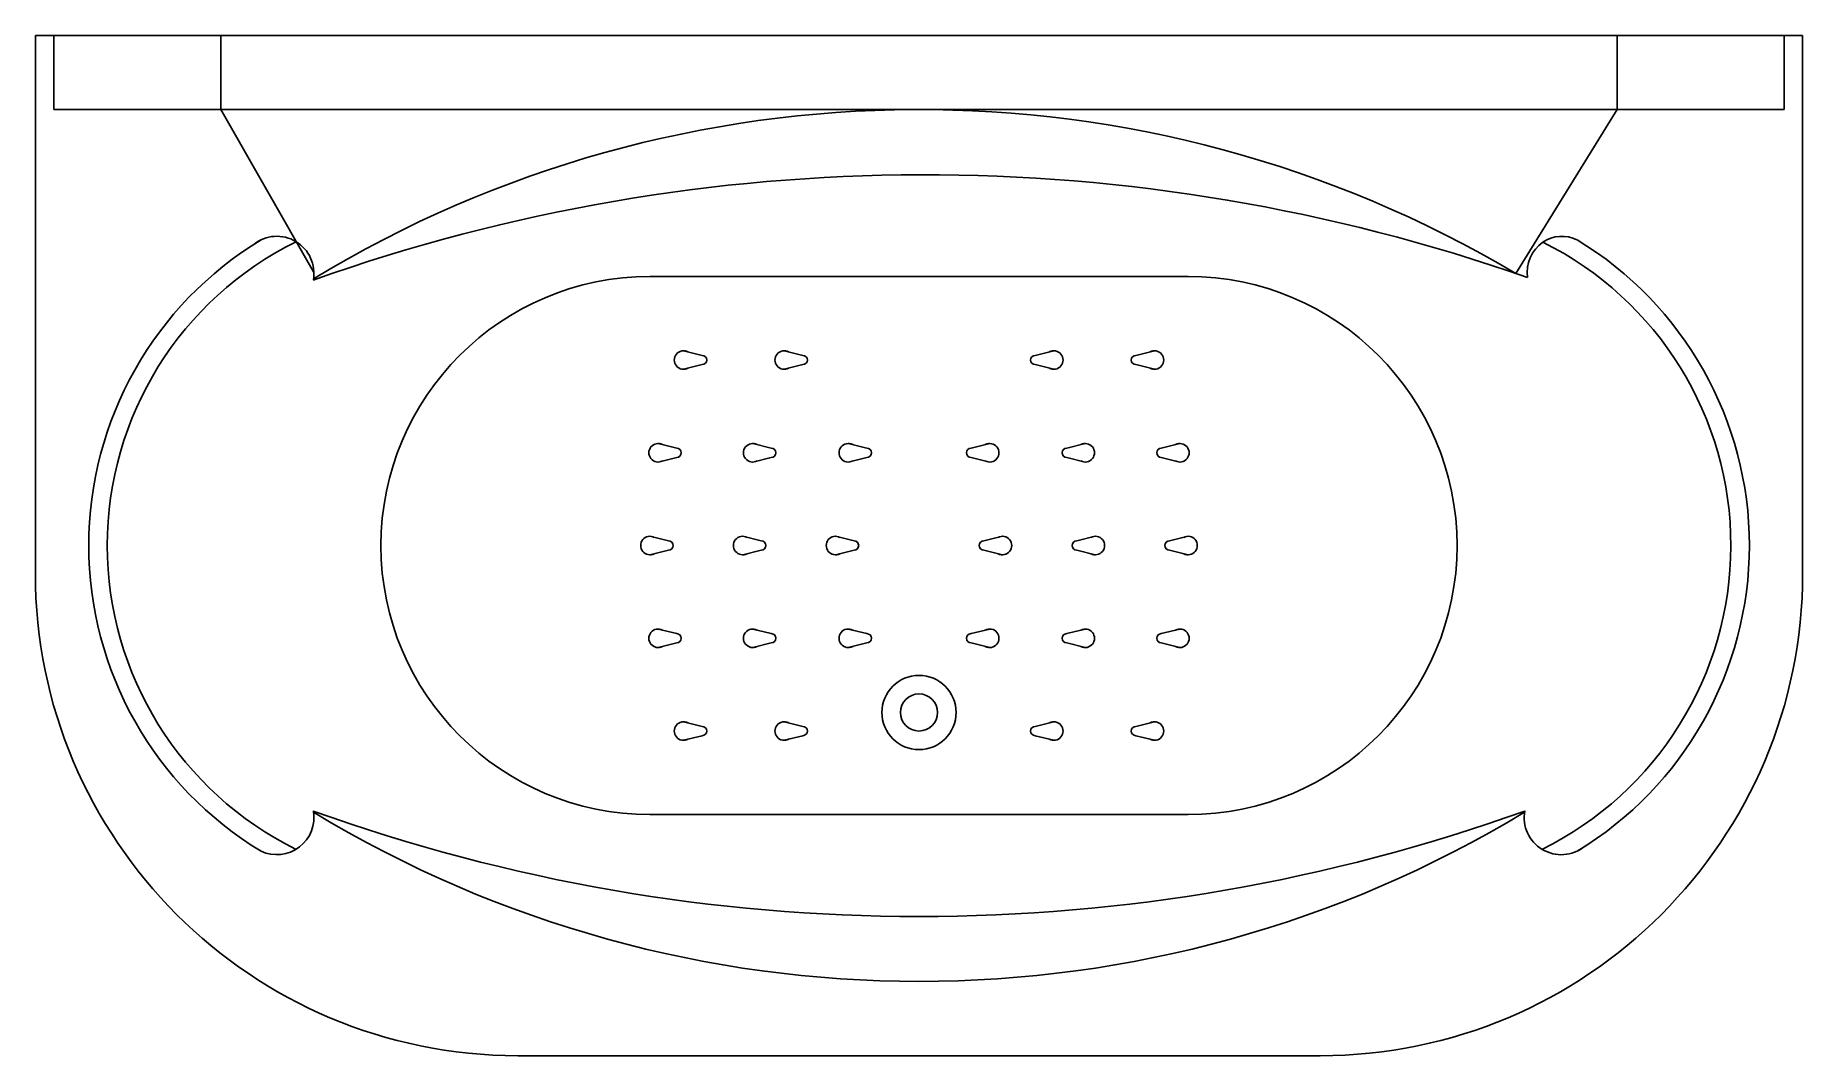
# Model space of a CAD drawing. Header units: millimetres. Extents: x 678.89 to 680.8, y 758.72 to 759.82.
import ezdxf

# ---------------------------------------------------------------- set-up
doc = ezdxf.new("R2010")
doc.units = ezdxf.units.MM
doc.layers.add('Acqualife', color=3, linetype='Continuous')

msp = doc.modelspace()

# ---------------------------------------------------------------- linework, layer by layer
at = {"layer": 'Acqualife'}
for p, q in [((680.7985, 759.817), (678.8935, 759.817)), ((678.8935, 759.817), (678.8935, 759.237)), ((678.8935, 759.817), (678.8935, 759.237)), ((678.8935, 759.817), (678.9135, 759.817)), ((678.8935, 759.817), (678.9135, 759.817)), ((678.9135, 759.817), (678.9135, 759.737)), ((679.0935, 759.737), (679.0935, 759.817)), ((680.5985, 759.737), (680.5985, 759.817)), ((680.7985, 759.817), (680.7785, 759.817)), ((680.7785, 759.817), (680.7785, 759.737)), ((680.7985, 759.237), (680.7985, 759.817)), ((680.7985, 759.817), (680.7985, 759.237)), ((678.9135, 759.737), (679.0935, 759.737)), ((680.5985, 759.737), (679.0935, 759.737)), ((680.7785, 759.737), (680.5985, 759.737)), ((679.4135, 758.717), (680.2785, 758.717))]:
    msp.add_line(p, q, dxfattribs=at)
at = {"layer": 'Acqualife', "color": 2}
for p, q in [((679.0935, 759.737), (679.1935, 759.562)), ((680.5985, 759.737), (680.4893, 759.5604))]:
    msp.add_line(p, q, dxfattribs=at)
at = {"layer": 'Acqualife', "color": 1}
for p, q in [((679.556, 759.557), (680.136, 759.557)), ((679.556, 759.557), (680.136, 759.557)), ((679.6122, 759.472), (679.5922, 759.477)), ((679.7207, 759.472), (679.7007, 759.477)), ((679.9713, 759.472), (679.9913, 759.477)), ((680.0798, 759.472), (680.0998, 759.477)), ((679.6122, 759.462), (679.5922, 759.457)), ((679.7207, 759.462), (679.7007, 759.457)), ((679.9713, 759.462), (679.9913, 759.457)), ((680.0798, 759.462), (680.0998, 759.457)), ((679.5848, 759.372), (679.5648, 759.377)), ((679.6868, 759.372), (679.6668, 759.377)), ((679.7898, 759.372), (679.7698, 759.377)), ((679.9022, 759.372), (679.9222, 759.377)), ((680.0052, 759.372), (680.0252, 759.377)), ((680.1072, 759.372), (680.1272, 759.377)), ((679.5848, 759.362), (679.5648, 759.357)), ((679.6868, 759.362), (679.6668, 759.357)), ((679.7898, 759.362), (679.7698, 759.357)), ((679.9022, 759.362), (679.9222, 759.357)), ((680.0052, 759.362), (680.0252, 759.357)), ((680.1072, 759.362), (680.1272, 759.357)), ((679.576, 759.272), (679.556, 759.277)), ((679.676, 759.272), (679.656, 759.277)), ((679.776, 759.272), (679.756, 759.277)), ((679.916, 759.272), (679.936, 759.277)), ((680.016, 759.272), (680.036, 759.277)), ((680.116, 759.272), (680.136, 759.277)), ((679.576, 759.262), (679.556, 759.257)), ((679.676, 759.262), (679.656, 759.257)), ((679.776, 759.262), (679.756, 759.257)), ((679.916, 759.262), (679.936, 759.257)), ((680.016, 759.262), (680.036, 759.257)), ((680.116, 759.262), (680.136, 759.257)), ((679.5848, 759.172), (679.5648, 759.177)), ((679.5848, 759.162), (679.5648, 759.157)), ((679.6868, 759.172), (679.6668, 759.177)), ((679.6868, 759.162), (679.6668, 759.157)), ((679.7898, 759.172), (679.7698, 759.177)), ((679.7898, 759.162), (679.7698, 759.157)), ((679.9022, 759.172), (679.9222, 759.177)), ((679.9022, 759.162), (679.9222, 759.157)), ((680.0052, 759.172), (680.0252, 759.177)), ((680.0052, 759.162), (680.0252, 759.157)), ((680.1072, 759.172), (680.1272, 759.177)), ((680.1072, 759.162), (680.1272, 759.157)), ((679.6122, 759.072), (679.5922, 759.077)), ((679.7207, 759.072), (679.7007, 759.077)), ((679.9713, 759.072), (679.9913, 759.077)), ((680.0798, 759.072), (680.0998, 759.077)), ((679.6122, 759.062), (679.5922, 759.057)), ((679.7207, 759.062), (679.7007, 759.057)), ((679.9713, 759.062), (679.9913, 759.057)), ((680.0798, 759.062), (680.0998, 759.057)), ((679.556, 758.977), (680.136, 758.977)), ((679.851, 758.977), (679.556, 758.977))]:
    msp.add_line(p, q, dxfattribs=at)
for radius in [0.04, 0.02]:
    msp.add_circle((679.846, 759.087), radius, dxfattribs=at)
at = {"layer": 'Acqualife', "color": 2}
for centre, radius, start, end in [((679.846, 758.4775), 1.2595, 59.2905, 121.2129), ((679.8514, 757.7006), 1.9661, 70.6736, 109.5611), ((679.1538, 759.5604), 0.04, 349.7144, 128.5968), ((680.539, 759.5642), 0.0362, 63.304, 124.6119), ((679.3363, 759.267), 0.3853, 121.1905, 238.8095), ((679.3363, 759.267), 0.3653, 116.2736, 243.7264), ((680.5417, 759.5615), 0.04, 125.4963, 187.9733), ((680.3558, 759.267), 0.3653, 296.2736, 63.5491), ((680.3558, 759.267), 0.3853, 301.1905, 58.8095), ((679.1538, 758.9737), 0.04, 244.8253, 10.2856), ((679.846, 760.7971), 1.9301, 250.2285, 289.7715), ((679.846, 760.0564), 1.2593, 238.7852, 301.2148), ((680.5383, 758.9737), 0.04, 169.7144, 308.5968)]:
    msp.add_arc(centre, radius, start, end, dxfattribs=at)
at = {"layer": 'Acqualife', "color": 1}
for centre, radius, start, end in [((679.556, 759.267), 0.29, 90, 270), ((679.556, 759.267), 0.29, 90, 270), ((680.136, 759.267), 0.29, 270, 90), ((679.5922, 759.467), 0.01, 61.9275, 298.0725), ((679.6122, 759.467), 0.005, 270, 90), ((679.7007, 759.467), 0.01, 61.9275, 298.0725), ((679.7207, 759.467), 0.005, 270, 90), ((679.9713, 759.467), 0.005, 90, 270), ((679.9913, 759.467), 0.01, 241.9275, 118.0725), ((680.0798, 759.467), 0.005, 90, 270), ((680.0998, 759.467), 0.01, 241.9275, 118.0725), ((679.5648, 759.367), 0.01, 61.9275, 298.0725), ((679.5848, 759.367), 0.005, 270, 90), ((679.6668, 759.367), 0.01, 61.9275, 298.0725), ((679.6868, 759.367), 0.005, 270, 90), ((679.7698, 759.367), 0.01, 61.9275, 298.0725), ((679.7898, 759.367), 0.005, 270, 90), ((679.9022, 759.367), 0.005, 90, 270), ((679.9222, 759.367), 0.01, 241.9275, 118.0725), ((680.0052, 759.367), 0.005, 90, 270), ((680.0252, 759.367), 0.01, 241.9275, 118.0725), ((680.1072, 759.367), 0.005, 90, 270), ((680.1272, 759.367), 0.01, 241.9275, 118.0725), ((679.556, 759.267), 0.01, 61.9275, 298.0725), ((679.656, 759.267), 0.01, 61.9275, 298.0725), ((679.756, 759.267), 0.01, 61.9275, 298.0725), ((679.936, 759.267), 0.01, 241.9275, 118.0725), ((680.036, 759.267), 0.01, 241.9275, 118.0725), ((680.136, 759.267), 0.01, 241.9275, 118.0725), ((679.576, 759.267), 0.005, 270, 90), ((679.676, 759.267), 0.005, 270, 90), ((679.776, 759.267), 0.005, 270, 90), ((679.916, 759.267), 0.005, 90, 270), ((680.016, 759.267), 0.005, 90, 270), ((680.116, 759.267), 0.005, 90, 270), ((679.5648, 759.167), 0.01, 61.9275, 298.0725), ((679.5848, 759.167), 0.005, 270, 90), ((679.6668, 759.167), 0.01, 61.9275, 298.0725), ((679.6868, 759.167), 0.005, 270, 90), ((679.7698, 759.167), 0.01, 61.9275, 298.0725), ((679.7898, 759.167), 0.005, 270, 90), ((679.9022, 759.167), 0.005, 90, 270), ((679.9222, 759.167), 0.01, 241.9275, 118.0725), ((680.0052, 759.167), 0.005, 90, 270), ((680.0252, 759.167), 0.01, 241.9275, 118.0725), ((680.1072, 759.167), 0.005, 90, 270), ((680.1272, 759.167), 0.01, 241.9275, 118.0725), ((679.5922, 759.067), 0.01, 61.9275, 298.0725), ((679.6122, 759.067), 0.005, 270, 90), ((679.7007, 759.067), 0.01, 61.9275, 298.0725), ((679.7207, 759.067), 0.005, 270, 90), ((679.9713, 759.067), 0.005, 90, 270), ((679.9913, 759.067), 0.01, 241.9275, 118.0725), ((680.0798, 759.067), 0.005, 90, 270), ((680.0998, 759.067), 0.01, 241.9275, 118.0725)]:
    msp.add_arc(centre, radius, start, end, dxfattribs=at)
at = {"layer": 'Acqualife'}
for centre, start, end in [((679.4135, 759.237), 180, 270), ((680.2785, 759.237), 270, 0)]:
    msp.add_arc(centre, 0.52, start, end, dxfattribs=at)

doc.saveas('drawing.dxf')
